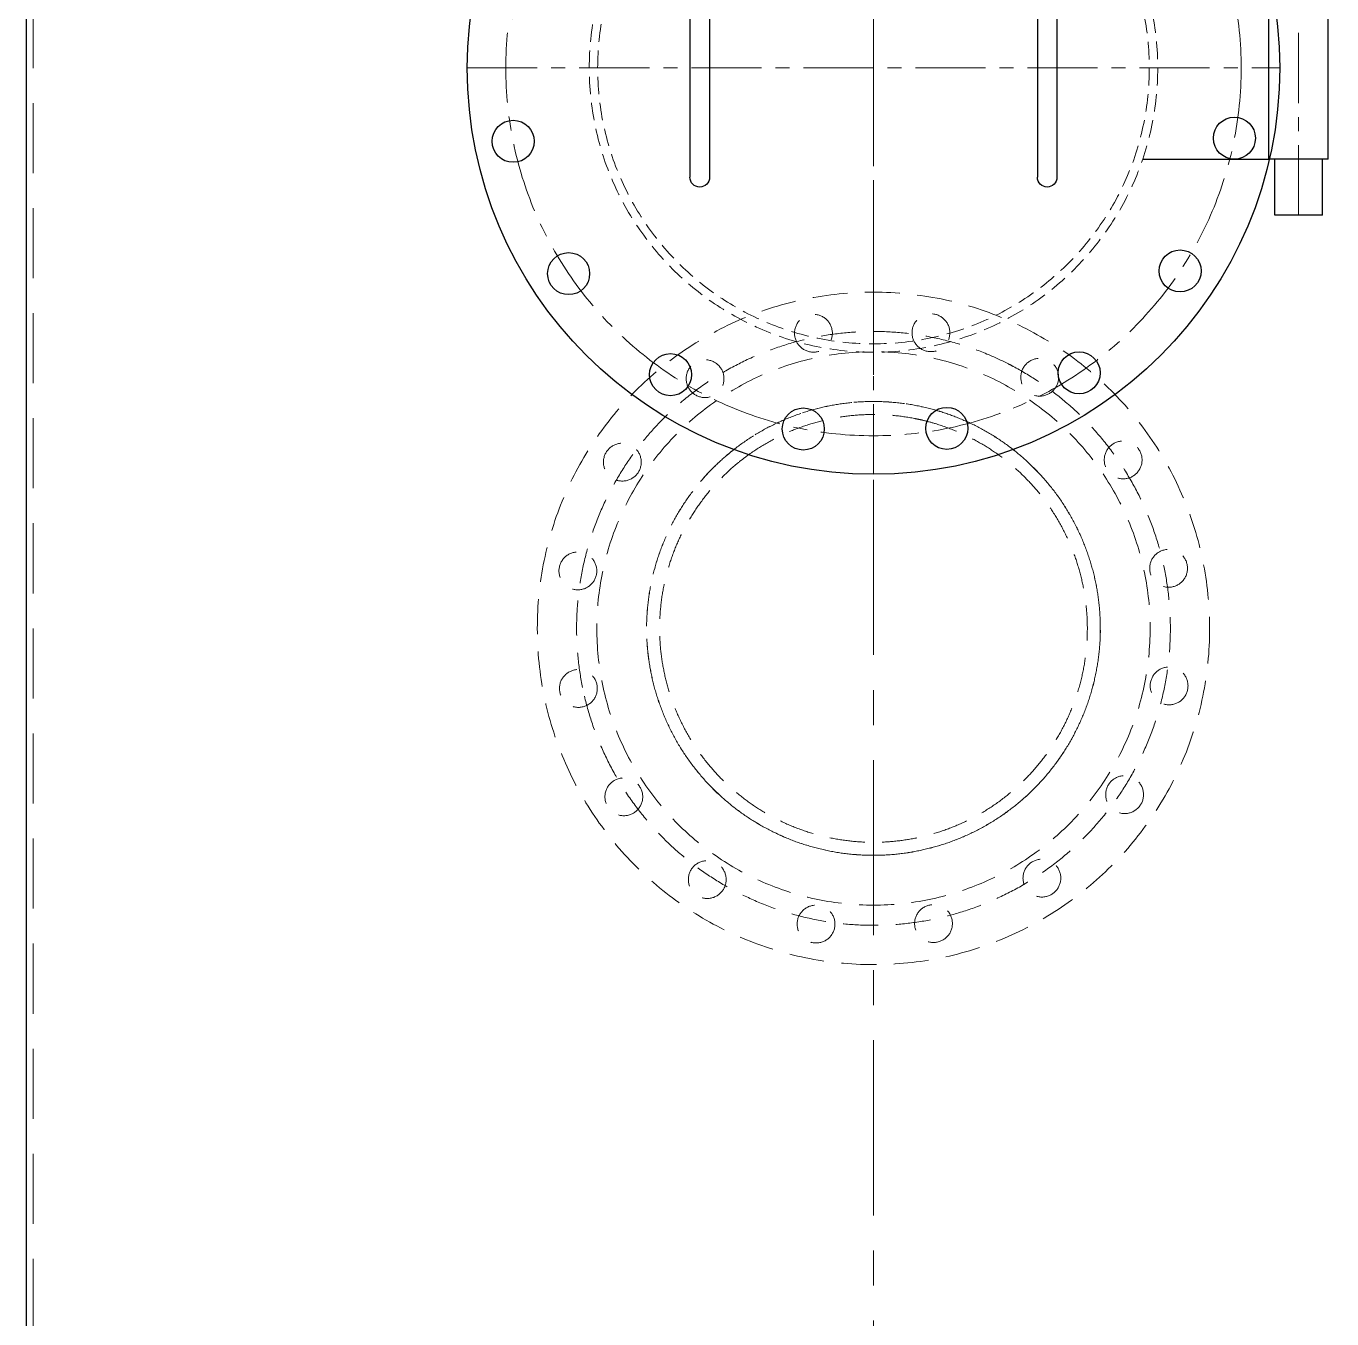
# Model space of a CAD drawing. Header units: millimetres. Extents: x -46397 to 283259, y -8690 to 23983.
# Drawn here: x 127143 to 128075, y 5959 to 6882 of the extents above; entities that cross this region are included whole.
import ezdxf

# ---------------------------------------------------------------- set-up
doc = ezdxf.new("R2010")
doc.units = ezdxf.units.MM
for name, pattern in [('CENTER', [2, 1.25, -0.25, 0.25, -0.25]), ('HIDDEN', [0.375, 0.25, -0.125]), ('HIDDENX2', [0.75, 0.5, -0.25])]:
    doc.linetypes.add(name, pattern=pattern)
for name, color, linetype, lineweight in [('DUONGCHINH', 7, 'Continuous', 25), ('DUONGDAM', 7, 'Continuous', 25), ('DUONGTAM', 1, 'CENTER', 0), ('Long_AM_Hidden', 4, 'HIDDEN', 9), ('Long_AM_Visible', 30, 'Continuous', 25), ('Long_Centerline', 1, 'CENTER', 9), ('ĐƯỜNG ĐẬM', 255, 'Continuous', 25)]:
    doc.layers.add(name, color=color, linetype=linetype, lineweight=lineweight)

# ---------------------------------------------------------------- blocks, each defined once
blk = doc.blocks.new('A$C3d023de0')
at = {"color": 3, "linetype": 'HIDDENX2', "lineweight": 0, "ltscale": 100, "extrusion": (0, 1, 0)}
blk.add_line((-600, 1954.61), (-600, 454.61), dxfattribs=at)
at = {"layer": 'DUONGCHINH', "color": 2, "ltscale": 10, "extrusion": (0, 1, 0)}
blk.add_line((-605, 1954.61), (-605, 454.61), dxfattribs=at)
at = {"layer": 'DUONGTAM', "ltscale": 100}
blk.add_line((0, 2310.63), (0, 100), dxfattribs=at)
blk = doc.blocks.new('*U1805')
at = {"layer": 'DUONGDAM'}
blk.add_circle((0, 0), 15, dxfattribs=at)
blk = doc.blocks.new('*U1806')
at = {"layer": 'ĐƯỜNG ĐẬM', "color": 0, "linetype": 'ByBlock', "lineweight": -2, "transparency": 16777216}
blk.add_blockref('*U1805', (178500.03, 989.03), dxfattribs=at)
for p, rotation in [((178399.58, 969.04), 22.5), ((178600.49, 969.04), 337.4999999999999), ((178314.42, 912.14), 45.00000000000001), ((178685.65, 912.14), 315), ((178257.51, 826.98), 67.5), ((178742.55, 826.98), 292.5000000000001), ((178237.53, 726.53), 90), ((178762.53, 726.53), 270), ((178257.51, 626.07), 112.5), ((178742.55, 626.07), 247.5), ((178314.42, 540.91), 135), ((178685.65, 540.91), 225), ((178399.58, 484.01), 157.5), ((178600.49, 484.01), 202.5000000000001), ((178500.03, 464.03), 180)]:
    blk.add_blockref('*U1805', p, dxfattribs=dict(at, rotation=rotation))
blk = doc.blocks.new('MH2.2')
at = {"layer": 'Long_AM_Hidden', "ltscale": 50}
for radius in [202.91, 196.91]:
    blk.add_circle((0, 0), radius, dxfattribs=at)
at = {"layer": 'Long_AM_Visible', "extrusion": (0, 1, 0)}
for p, q in [((-12.17, 461), (-12.17, 449.03)), ((-0.01, 461), (-12.17, 461)), ((12.15, 461), (-0.01, 461)), ((-0.01, 461), (-0.01, 449.34)), ((12.15, 461), (12.15, 449.34)), ((-12.16, 449.03), (-12.17, 449.03)), ((-12.16, 449.34), (0, 449.34)), ((-12.16, 437.7), (-12.16, 449.34)), ((0, 437.7), (0, 449.34)), ((0, 449.34), (12.16, 449.34)), ((12.16, 437.7), (12.16, 449.34)), ((-25.4, 434.09), (-28.22, 434.09)), ((18.42, 437.7), (-18.42, 437.7)), ((-18.42, 433.91), (-18.42, 437.7)), ((18.42, 433.91), (-18.42, 433.91)), ((-7, 433.91), (-7, 433.54)), ((7, 433.91), (7, 432.5)), ((18.42, 433.91), (18.42, 437.7)), ((7, 400.94), (7, 349.65)), ((-25.4, 398.09), (-28.22, 398.09)), ((-7.54, 399.85), (-23.37, 399.85)), ((-7, 399.9), (-7, 349.65)), ((-7, 349.65), (-7, 341.4)), ((7, 341.4), (7, 349.65)), ((-7, 341.4), (-7, 312.65)), ((7, 312.65), (7, 341.4)), ((-39.92, 301.37), (-38.12, 287.48)), ((-33.14, 307.52), (-19.5, 304.4)), ((33.14, 307.52), (19.5, 304.4)), ((39.92, 301.37), (38.12, 287.48)), ((-73.29, 295.19), (-70, 281.58)), ((73.29, 295.19), (70, 281.58)), ((-131.01, 78), (-131.01, -78)), ((-117.01, 78), (-117.01, -78)), ((116.99, 78), (116.99, -78)), ((130.99, 78), (130.99, -78)), ((324.56, 70), (282.36, 70)), ((282.36, 65), (282.36, 70)), ((324.56, 65), (324.56, 70)), ((324.56, 65), (282.36, 65)), ((324.56, 65), (282.36, 65)), ((282.36, -65), (282.36, 65)), ((324.56, -65), (324.56, 65)), ((192.22, -65.01), (282.36, -65)), ((324.56, -65), (282.36, -65)), ((286.46, -104.97), (286.46, -64.97)), ((320.46, -104.97), (320.46, -64.97)), ((320.46, -104.97), (286.46, -104.97))]:
    blk.add_line(p, q, dxfattribs=at)
at = {"layer": 'Long_AM_Visible'}
blk.add_line((282.36, 65), (192.22, 65), dxfattribs=at)
blk.add_lwpolyline([(-7, 474.83), (7, 474.83), (7, 461), (-7, 461)], close=True, dxfattribs=at)
for points in [[(320.16, 70), (320.16, 378.85, 0.414214), (265.46, 433.55), (-23.91, 433.55)], [(286.76, 70), (286.76, 378.85, 0.414214), (265.46, 400.15), (-23.37, 400.15)]]:
    blk.add_lwpolyline(points, format="xyb", dxfattribs=at)
blk.add_circle((0, 0), 290, dxfattribs=at)
at = {"layer": 'Long_AM_Visible', "extrusion": (1.22465e-16, 0, -1)}
for centre, radius, start, end in [((0, 299.94), 34, 12.88509, 78.11884), ((0, 299.94), 34, 101.88116, 167.11491), ((0, 312.65), 7, 180, 0), ((0, -7.56), 311.5, 76.39104, 82.63757), ((40.94, 309.3), 22, 192.88509, 262.63757), ((-40.94, 309.3), 22, 277.36243, 347.11491), ((0, -7.56), 311.5, 97.36243, 103.60896), ((124.01, -78), 7, 270, 0), ((124.01, -78), 7, 180, 270), ((-123.99, -78), 7, 270, 0), ((-123.99, -78), 7, 180, 270)]:
    blk.add_arc(centre, radius, start, end, dxfattribs=at)
at = {"layer": 'Long_AM_Visible'}
for centre, radius, start, end in [((0, 299.94), 20, 110.48732, 167.11491), ((0, 299.94), 20, 12.88509, 69.51268), ((-40.94, 309.3), 8, 277.36243, 347.11491), ((40.94, 309.3), 8, 192.88509, 262.63757), ((0, -7.56), 297.5, 97.36243, 103.60896), ((0, -7.56), 297.5, 76.39104, 82.63757), ((-124.01, 78), 7, 90, 180), ((-124.01, 78), 7, 360, 90), ((123.99, 78), 7, 90, 180), ((123.99, 78), 7, 360, 90)]:
    blk.add_arc(centre, radius, start, end, dxfattribs=at)
for centre, major_axis, ratio, start_param, end_param in [((-28.22, 416.09), (0, -18), 0.34202, -4.712392, 1.570793), ((-25.4, 416.09), (0, 18), 0.34202, -0.436952, 0), ((-25.4, 416.09), (0, -17), 0.34202, 0.286133, 2.70464), ((265.31, 416.55), (-0.01, -17), 0.34202, 0.001492, 3.141767), ((-25.4, 416.09), (0, -18), 0.34202, 0, 0.436952), ((303.46, 378.85), (17, -0.01), 0.34202, 0.000178, 3.141767), ((0, 341.4), (7, 0), 0.916548, 0, 3.141593)]:
    blk.add_ellipse(centre, major_axis=major_axis, ratio=ratio, start_param=start_param, end_param=end_param, dxfattribs=at)
for points, knots in [([(7, 433.55), (7.19, 433.58), (7.36, 433.59), (7.67, 433.59), (7.8, 433.57), (7.96, 433.47), (7.99, 433.4), (7.94, 433.22), (7.86, 433.11), (7.61, 432.87), (7.43, 432.75), (7.01, 432.5), (6.75, 432.37), (6.14, 432.12), (5.79, 432), (5, 431.81), (4.57, 431.73), (3.67, 431.62), (3.19, 431.59), (2.23, 431.59), (1.72, 431.62), (0.67, 431.73), (0.13, 431.81), (-0.93, 432), (-1.46, 432.12), (-2.47, 432.37), (-2.96, 432.5), (-3.86, 432.75), (-4.3, 432.87), (-5.15, 433.11), (-5.55, 433.22), (-6.27, 433.4), (-6.59, 433.47), (-7.14, 433.57), (-7.37, 433.59), (-7.54, 433.59), (-7.54, 433.59), (-7.54, 433.59)], [11.095451, 11.095451, 11.095451, 11.095451, 12.26863, 12.26863, 13.80062, 13.80062, 15.332609, 15.332609, 16.864598, 16.864598, 18.396588, 18.396588, 19.931756, 19.931756, 21.466924, 21.466924, 23.002092, 23.002092, 24.53726, 24.53726, 26.072427, 26.072427, 27.607593, 27.607593, 29.142759, 29.142759, 30.677925, 30.677925, 32.209911, 32.209911, 33.741896, 33.741896, 35.273881, 35.273881, 36.805867, 36.805867, 36.805924, 36.805924, 36.805924, 36.805924]), ([(-7.54, 399.85), (-7.37, 399.85), (-7.14, 399.87), (-6.59, 399.97), (-6.27, 400.04), (-5.55, 400.22), (-5.15, 400.33), (-4.3, 400.57), (-3.86, 400.7), (-2.96, 400.94), (-2.47, 401.07), (-1.46, 401.32), (-0.93, 401.44), (0.13, 401.64), (0.67, 401.72), (1.72, 401.82), (2.23, 401.85), (3.19, 401.85), (3.67, 401.82), (4.57, 401.72), (5, 401.64), (5.79, 401.44), (6.14, 401.32), (6.75, 401.07), (7.01, 400.94), (7.43, 400.7), (7.61, 400.57), (7.86, 400.33), (7.94, 400.22), (7.99, 400.04), (7.96, 399.97), (7.8, 399.87), (7.67, 399.85), (7.36, 399.85), (7.19, 399.86), (7, 399.89)], [12.268687, 12.268687, 12.268687, 12.268687, 13.800618, 13.800618, 15.332605, 15.332605, 16.864593, 16.864593, 18.39658, 18.39658, 19.93175, 19.93175, 21.46692, 21.46692, 23.00209, 23.00209, 24.53726, 24.53726, 26.072425, 26.072425, 27.607589, 27.607589, 29.142754, 29.142754, 30.677918, 30.677918, 32.209905, 32.209905, 33.741892, 33.741892, 35.273879, 35.273879, 36.805867, 36.805867, 37.979046, 37.979046, 37.979046, 37.979046]), ([(-7, 349.65), (-7, 349.66), (-7, 349.66), (-6.99, 349.7), (-6.83, 349.74), (-6.22, 349.82), (-5.77, 349.86), (-4.63, 349.94), (-3.92, 349.98), (-2.52, 350.03), (-1.86, 350.05), (-0.91, 350.06), (-0.63, 350.06), (-0.12, 350.07), (0.11, 350.07), (0.62, 350.06), (0.91, 350.06), (1.94, 350.05), (2.67, 350.03), (4.13, 349.97), (4.84, 349.93), (5.88, 349.85), (6.25, 349.81), (6.83, 349.74), (6.99, 349.7), (7, 349.66), (7, 349.66), (7, 349.65)], [-0.054975, -0.054975, -0.054975, -0.054975, 0, 0, 2.554471, 2.554471, 5.077984, 5.077984, 7.725002, 7.725002, 9.779262, 9.779262, 10.631761, 10.631761, 11.308933, 11.308933, 12.17025, 12.17025, 14.458294, 14.458294, 17.184717, 17.184717, 19.377883, 19.377883, 21.950056, 21.950056, 22.005031, 22.005031, 22.005031, 22.005031])]:
    blk.add_open_spline(points, degree=3, knots=knots, dxfattribs=at)
at = {"layer": 'Long_Centerline', "ltscale": 40}
for p, q in [((0, -290), (0, 290)), ((-290, 0), (290, 0))]:
    blk.add_line(p, q, dxfattribs=at)
blk.add_lwpolyline([(303.46, -105), (303.46, 378.85, 0.414214), (265.46, 416.85), (-28.22, 416.85)], format="xyb", dxfattribs=at)
blk.add_circle((0, 0), 262.5, dxfattribs=at)
at = {"layer": 'ĐƯỜNG ĐẬM', "ltscale": 100, "extrusion": (0, 1, 0)}
blk.add_line((282.36, -64.97), (282.36, 64.97), dxfattribs=at)
at = {"layer": 'ĐƯỜNG ĐẬM', "ltscale": 100, "rotation": 11.5}
blk.add_blockref('*U1806', (-174771.75, -36299.12), dxfattribs=at)
blk = doc.blocks.new('q kjekjas ad')
at = {"color": 1, "linetype": 'HIDDENX2', "lineweight": 0, "ltscale": 50}
for centre, radius in [((-5000, 1204.61), 240), ((-4881.33, 1383.9), 13.5), ((-5179.29, 1323.28), 13.5), ((-4821.76, 1324.84), 13.5), ((-5211.05, 1245.64), 13.5), ((-4789.32, 1247.48), 13.5), ((-5210.68, 1161.75), 13.5), ((-4788.95, 1163.59), 13.5), ((-5178.24, 1084.39), 13.5), ((-4820.71, 1085.95), 13.5), ((-5118.67, 1025.33), 13.5), ((-4879.77, 1026.37), 13.5), ((-5041.02, 993.56), 13.5), ((-4957.14, 993.93), 13.5)]:
    blk.add_circle(centre, radius, dxfattribs=at)
at = {"color": 1, "linetype": 'HIDDENX2', "lineweight": 0, "ltscale": 50, "extrusion": (0, 0, -1)}
for centre, radius in [((5042.86, 1415.3), 13.5), ((4958.98, 1415.66), 13.5), ((5000, 1204.61), 197.5), ((5120.23, 1382.86), 13.5)]:
    blk.add_circle(centre, radius, dxfattribs=at)
at = {"color": 1, "linetype": 'HIDDENX2', "lineweight": 0, "ltscale": 50}
for points, knots in [([(-5164.01, 1338.87), (-5159.97, 1343.8), (-5155.67, 1348.6), (-5146.25, 1358.18), (-5141.09, 1362.93), (-5130.3, 1371.93), (-5124.65, 1376.18), (-5112.96, 1384.1), (-5106.9, 1387.77), (-5094.48, 1394.47), (-5088.11, 1397.51), (-5075.19, 1402.9), (-5068.63, 1405.26), (-5055.45, 1409.3), (-5048.83, 1410.97), (-5035.68, 1413.65), (-5028.93, 1414.69), (-5015.23, 1416.13), (-5008.27, 1416.52), (-4994.26, 1416.6), (-4987.22, 1416.3), (-4973.16, 1414.98), (-4966.15, 1413.96), (-4952.29, 1411.25), (-4945.44, 1409.54), (-4931.98, 1405.48), (-4925.38, 1403.12), (-4913.74, 1398.3), (-4908.64, 1395.94), (-4903.68, 1393.41)], [182.664345, 182.664345, 182.664345, 182.664345, 201.4945, 201.4945, 221.634718, 221.634718, 241.774936, 241.774936, 261.915155, 261.915155, 282.055373, 282.055373, 302.195592, 302.195592, 322.33581, 322.33581, 342.476028, 342.476028, 362.616247, 362.616247, 382.756465, 382.756465, 402.896684, 402.896684, 423.036902, 423.036902, 443.17712, 443.17712, 459.575385, 459.575385, 459.575385, 459.575385]), ([(-4903.68, 1393.41), (-4902.55, 1392.84), (-4901.43, 1392.25), (-4894.3, 1388.45), (-4888.53, 1385), (-4877.5, 1377.71), (-4872.07, 1373.74), (-4861.48, 1365.18), (-4856.33, 1360.59), (-4846.43, 1350.85), (-4841.68, 1345.7), (-4832.68, 1334.91), (-4828.43, 1329.26), (-4820.52, 1317.57), (-4816.85, 1311.52), (-4810.14, 1299.1), (-4807.11, 1292.73), (-4801.71, 1279.81), (-4799.35, 1273.25), (-4795.32, 1260.07), (-4793.64, 1253.45), (-4790.97, 1240.29), (-4789.92, 1233.54), (-4788.48, 1219.83), (-4788.1, 1212.87), (-4788.01, 1198.87), (-4788.32, 1191.82), (-4789.64, 1177.77), (-4790.65, 1170.76), (-4793.37, 1156.91), (-4795.07, 1150.05), (-4799.14, 1136.6), (-4801.49, 1130.01), (-4806.8, 1117.17), (-4809.75, 1110.94), (-4816.16, 1098.92), (-4819.61, 1093.14), (-4826.9, 1082.12), (-4830.87, 1076.69), (-4839.43, 1066.1), (-4844.02, 1060.95), (-4853.75, 1051.05), (-4858.91, 1046.3), (-4869.7, 1037.3), (-4875.35, 1033.05), (-4887.04, 1025.13), (-4893.1, 1021.46), (-4905.52, 1014.75), (-4911.89, 1011.72), (-4924.81, 1006.33), (-4931.37, 1003.96), (-4944.55, 999.93), (-4951.17, 998.26), (-4964.32, 995.58), (-4971.07, 994.54), (-4984.77, 993.1), (-4991.73, 992.71), (-5005.74, 992.63), (-5012.78, 992.93), (-5026.84, 994.25), (-5033.85, 995.27), (-5047.71, 997.98), (-5054.56, 999.69), (-5068.02, 1003.75), (-5074.62, 1006.11), (-5087.45, 1011.42), (-5093.68, 1014.37), (-5105.7, 1020.77), (-5111.47, 1024.23), (-5122.5, 1031.52), (-5127.93, 1035.49), (-5138.52, 1044.05), (-5143.67, 1048.64), (-5153.57, 1058.37), (-5158.32, 1063.52), (-5167.32, 1074.32), (-5171.57, 1079.96), (-5179.48, 1091.66), (-5183.15, 1097.71), (-5189.86, 1110.13), (-5192.89, 1116.49), (-5198.29, 1129.42), (-5200.65, 1135.97), (-5204.68, 1149.15), (-5206.36, 1155.78), (-5207.7, 1162.36)], [459.575385, 459.575385, 459.575385, 459.575385, 463.317339, 463.317339, 483.457557, 483.457557, 503.609315, 503.609315, 523.761073, 523.761073, 543.912831, 543.912831, 564.064589, 564.064589, 584.216346, 584.216346, 604.368104, 604.368104, 624.519862, 624.519862, 644.67162, 644.67162, 664.823378, 664.823378, 684.975136, 684.975136, 705.126893, 705.126893, 725.278651, 725.278651, 745.430409, 745.430409, 765.582167, 765.582167, 785.733925, 785.733925, 805.885683, 805.885683, 826.025901, 826.025901, 846.166119, 846.166119, 866.306338, 866.306338, 886.446556, 886.446556, 906.586775, 906.586775, 926.726993, 926.726993, 946.867211, 946.867211, 967.00743, 967.00743, 987.147648, 987.147648, 1007.287867, 1007.287867, 1027.428085, 1027.428085, 1047.568303, 1047.568303, 1067.708522, 1067.708522, 1087.84874, 1087.84874, 1107.988959, 1107.988959, 1128.129177, 1128.129177, 1148.280935, 1148.280935, 1168.432693, 1168.432693, 1188.584451, 1188.584451, 1208.736208, 1208.736208, 1228.887966, 1228.887966, 1249.039724, 1249.039724, 1269.191482, 1269.191482, 1289.34324, 1289.34324, 1289.34324, 1289.34324]), ([(-4952.21, 1359.38), (-4952.56, 1359.49), (-4952.91, 1359.6), (-4958.4, 1361.25), (-4963.65, 1362.55), (-4974.24, 1364.62), (-4979.6, 1365.39), (-4990.33, 1366.39), (-4995.71, 1366.62), (-5006.39, 1366.55), (-5011.7, 1366.25), (-5022.15, 1365.16), (-5027.28, 1364.36), (-5037.3, 1362.32), (-5042.34, 1361.05), (-5052.39, 1357.98), (-5057.39, 1356.18), (-5067.25, 1352.07), (-5072.11, 1349.76), (-5081.6, 1344.64), (-5086.23, 1341.84), (-5095.17, 1335.79), (-5099.49, 1332.55), (-5104.39, 1328.47), (-5105.15, 1327.83), (-5105.9, 1327.18)], [658.358309, 658.358309, 658.358309, 658.358309, 659.398278, 659.398278, 674.731533, 674.731533, 690.064788, 690.064788, 705.398044, 705.398044, 720.731299, 720.731299, 736.064554, 736.064554, 751.397809, 751.397809, 766.731065, 766.731065, 782.06432, 782.06432, 797.397575, 797.397575, 812.73083, 812.73083, 815.569093, 815.569093, 815.569093, 815.569093]), ([(-5105.86, 1327.17), (-5105.12, 1327.82), (-5104.37, 1328.45), (-5099.48, 1332.52), (-5095.16, 1335.77), (-5086.22, 1341.81), (-5081.59, 1344.62), (-5072.1, 1349.73), (-5067.24, 1352.04), (-5057.38, 1356.15), (-5052.38, 1357.95), (-5042.34, 1361.02), (-5037.3, 1362.29), (-5027.28, 1364.33), (-5022.14, 1365.13), (-5011.7, 1366.23), (-5006.39, 1366.53), (-4995.71, 1366.6), (-4990.33, 1366.37), (-4979.6, 1365.36), (-4974.25, 1364.59), (-4963.65, 1362.53), (-4958.41, 1361.22), (-4952.92, 1359.57), (-4952.58, 1359.47), (-4952.24, 1359.36)], [165.864725, 165.864725, 165.864725, 165.864725, 168.67502, 168.67502, 184.006972, 184.006972, 199.338924, 199.338924, 214.670877, 214.670877, 230.002829, 230.002829, 245.334781, 245.334781, 260.666733, 260.666733, 275.998686, 275.998686, 291.330638, 291.330638, 306.66259, 306.66259, 321.994542, 321.994542, 323.006675, 323.006675, 323.006675, 323.006675]), ([(-5158.73, 1172.32), (-5157.71, 1167.31), (-5156.43, 1162.27), (-5153.36, 1152.22), (-5151.56, 1147.22), (-5147.45, 1137.36), (-5145.14, 1132.5), (-5140.03, 1123.01), (-5137.22, 1118.38), (-5131.18, 1109.44), (-5127.93, 1105.12), (-5121.05, 1096.86), (-5117.42, 1092.91), (-5109.85, 1085.45), (-5105.9, 1081.94), (-5097.79, 1075.38), (-5093.63, 1072.34), (-5085.18, 1066.75), (-5080.75, 1064.1), (-5071.55, 1059.2), (-5066.77, 1056.94), (-5056.94, 1052.88), (-5051.89, 1051.08), (-5041.6, 1047.98), (-5036.35, 1046.68), (-5025.76, 1044.61), (-5020.4, 1043.84), (-5009.67, 1042.84), (-5004.29, 1042.61), (-4993.61, 1042.67), (-4988.3, 1042.97), (-4977.85, 1044.07), (-4972.72, 1044.87), (-4962.7, 1046.91), (-4957.66, 1048.18), (-4947.61, 1051.25), (-4942.61, 1053.05), (-4932.75, 1057.16), (-4927.89, 1059.47), (-4918.4, 1064.59), (-4913.77, 1067.39), (-4904.83, 1073.43), (-4900.51, 1076.68), (-4892.24, 1083.56), (-4888.3, 1087.19), (-4880.84, 1094.77), (-4877.32, 1098.72), (-4870.77, 1106.82), (-4867.72, 1110.99), (-4862.13, 1119.44), (-4859.49, 1123.87), (-4854.59, 1133.07), (-4852.33, 1137.85), (-4848.27, 1147.67), (-4846.46, 1152.72), (-4843.36, 1163.02), (-4842.06, 1168.26), (-4839.99, 1178.86), (-4839.22, 1184.21), (-4838.22, 1194.95), (-4837.99, 1200.32), (-4838.06, 1211.01), (-4838.36, 1216.31), (-4839.46, 1226.76), (-4840.25, 1231.9), (-4842.29, 1241.92), (-4843.57, 1246.96), (-4846.64, 1257), (-4848.44, 1262.01), (-4852.55, 1271.87), (-4854.86, 1276.73), (-4859.97, 1286.22), (-4862.78, 1290.84), (-4868.82, 1299.79), (-4872.07, 1304.11), (-4878.95, 1312.37), (-4882.58, 1316.32), (-4890.15, 1323.77), (-4894.1, 1327.29), (-4902.21, 1333.85), (-4906.37, 1336.89), (-4914.82, 1342.48), (-4919.25, 1345.13), (-4928.45, 1350.03), (-4933.23, 1352.29), (-4942.72, 1356.21), (-4947.42, 1357.9), (-4952.21, 1359.38)], [0, 0, 0, 0, 15.336101, 15.336101, 30.672202, 30.672202, 46.008304, 46.008304, 61.344405, 61.344405, 76.680506, 76.680506, 92.016607, 92.016607, 107.352708, 107.352708, 122.688809, 122.688809, 138.022065, 138.022065, 153.35532, 153.35532, 168.688575, 168.688575, 184.02183, 184.02183, 199.355086, 199.355086, 214.688341, 214.688341, 230.021596, 230.021596, 245.354851, 245.354851, 260.688107, 260.688107, 276.021362, 276.021362, 291.354617, 291.354617, 306.687872, 306.687872, 322.021128, 322.021128, 337.354383, 337.354383, 352.687638, 352.687638, 368.020893, 368.020893, 383.356994, 383.356994, 398.693096, 398.693096, 414.029197, 414.029197, 429.365298, 429.365298, 444.701399, 444.701399, 460.0375, 460.0375, 475.373602, 475.373602, 490.709703, 490.709703, 506.045804, 506.045804, 521.381905, 521.381905, 536.718006, 536.718006, 552.054107, 552.054107, 567.390209, 567.390209, 582.72631, 582.72631, 598.062411, 598.062411, 613.398512, 613.398512, 628.731767, 628.731767, 644.065023, 644.065023, 658.358309, 658.358309, 658.358309, 658.358309]), ([(-4952.24, 1359.36), (-4947.45, 1357.88), (-4942.74, 1356.19), (-4933.24, 1352.26), (-4928.47, 1350), (-4919.26, 1345.1), (-4914.84, 1342.46), (-4906.39, 1336.87), (-4902.23, 1333.82), (-4894.12, 1327.27), (-4890.17, 1323.75), (-4882.6, 1316.3), (-4878.97, 1312.35), (-4872.09, 1304.09), (-4868.84, 1299.77), (-4862.8, 1290.83), (-4860, 1286.2), (-4854.89, 1276.72), (-4852.57, 1271.86), (-4848.46, 1262), (-4846.67, 1257), (-4843.59, 1246.95), (-4842.32, 1241.91), (-4840.28, 1231.89), (-4839.48, 1226.75), (-4838.39, 1216.31), (-4838.09, 1211), (-4838.02, 1200.32), (-4838.25, 1194.94), (-4839.25, 1184.21), (-4840.02, 1178.86), (-4842.09, 1168.27), (-4843.39, 1163.02), (-4846.49, 1152.73), (-4848.29, 1147.68), (-4852.35, 1137.86), (-4854.61, 1133.08), (-4859.51, 1123.88), (-4862.16, 1119.45), (-4867.75, 1111.01), (-4870.79, 1106.84), (-4877.34, 1098.73), (-4880.86, 1094.79), (-4888.32, 1087.22), (-4892.26, 1083.58), (-4900.52, 1076.7), (-4904.84, 1073.46), (-4913.78, 1067.41), (-4918.41, 1064.61), (-4927.9, 1059.5), (-4932.76, 1057.19), (-4942.62, 1053.08), (-4947.62, 1051.28), (-4957.66, 1048.21), (-4962.7, 1046.93), (-4972.72, 1044.9), (-4977.86, 1044.1), (-4988.3, 1043), (-4993.61, 1042.7), (-5004.29, 1042.63), (-5009.67, 1042.86), (-5020.4, 1043.86), (-5025.75, 1044.63), (-5036.35, 1046.7), (-5041.59, 1048), (-5051.88, 1051.11), (-5056.93, 1052.91), (-5066.76, 1056.97), (-5071.53, 1059.23), (-5080.74, 1064.13), (-5085.16, 1066.77), (-5093.61, 1072.36), (-5097.77, 1075.4), (-5105.88, 1081.96), (-5109.83, 1085.47), (-5117.4, 1092.93), (-5121.03, 1096.87), (-5127.91, 1105.14), (-5131.16, 1109.46), (-5137.2, 1118.4), (-5140, 1123.02), (-5145.11, 1132.51), (-5147.43, 1137.37), (-5151.54, 1147.23), (-5153.33, 1152.23), (-5156.41, 1162.28), (-5157.68, 1167.32), (-5158.7, 1172.33)], [323.006675, 323.006675, 323.006675, 323.006675, 337.326495, 337.326495, 352.658447, 352.658447, 367.990399, 367.990399, 383.325294, 383.325294, 398.66019, 398.66019, 413.995085, 413.995085, 429.329981, 429.329981, 444.664876, 444.664876, 459.999771, 459.999771, 475.334667, 475.334667, 490.669562, 490.669562, 506.004458, 506.004458, 521.339353, 521.339353, 536.674248, 536.674248, 552.009144, 552.009144, 567.344039, 567.344039, 582.678934, 582.678934, 598.01383, 598.01383, 613.348725, 613.348725, 628.680678, 628.680678, 644.01263, 644.01263, 659.344582, 659.344582, 674.676534, 674.676534, 690.008486, 690.008486, 705.340439, 705.340439, 720.672391, 720.672391, 736.004343, 736.004343, 751.336295, 751.336295, 766.668248, 766.668248, 782.0002, 782.0002, 797.332152, 797.332152, 812.664104, 812.664104, 827.996057, 827.996057, 843.328009, 843.328009, 858.659961, 858.659961, 873.994857, 873.994857, 889.329752, 889.329752, 904.664647, 904.664647, 919.999543, 919.999543, 935.334438, 935.334438, 950.669333, 950.669333, 966.004229, 966.004229, 981.339124, 981.339124, 981.339124, 981.339124]), ([(-4964.41, 1353.09), (-4961.57, 1352.41), (-4958.74, 1351.64), (-4951.1, 1349.34), (-4946.34, 1347.64), (-4937.07, 1343.81), (-4932.57, 1341.68), (-4923.89, 1337.06), (-4919.71, 1334.57), (-4911.75, 1329.3), (-4907.82, 1326.43), (-4900.17, 1320.24), (-4896.45, 1316.93), (-4889.31, 1309.9), (-4885.89, 1306.18), (-4879.4, 1298.39), (-4876.34, 1294.31), (-4870.65, 1285.88), (-4868.01, 1281.52), (-4863.19, 1272.58), (-4861.01, 1267.99), (-4857.13, 1258.7), (-4855.44, 1253.99), (-4852.55, 1244.52), (-4851.35, 1239.77), (-4849.42, 1230.33), (-4848.67, 1225.49), (-4847.64, 1215.65), (-4847.36, 1210.65), (-4847.29, 1200.58), (-4847.51, 1195.51), (-4848.45, 1185.4), (-4849.17, 1180.35), (-4851.12, 1170.36), (-4852.35, 1165.42), (-4855.27, 1155.71), (-4856.97, 1150.95), (-4860.8, 1141.69), (-4862.93, 1137.18), (-4867.55, 1128.5), (-4870.05, 1124.33), (-4875.32, 1116.36), (-4878.19, 1112.43), (-4884.37, 1104.79), (-4887.68, 1101.07), (-4894.72, 1093.93), (-4898.44, 1090.5), (-4906.23, 1084.02), (-4910.3, 1080.96), (-4918.73, 1075.26), (-4923.1, 1072.62), (-4932.04, 1067.8), (-4936.62, 1065.62), (-4945.91, 1061.75), (-4950.63, 1060.05), (-4960.09, 1057.16), (-4964.84, 1055.96), (-4974.28, 1054.04), (-4979.12, 1053.29), (-4988.96, 1052.25), (-4993.96, 1051.97), (-5004.03, 1051.9), (-5009.1, 1052.12), (-5019.22, 1053.06), (-5024.26, 1053.79), (-5034.25, 1055.74), (-5039.2, 1056.96), (-5048.9, 1059.89), (-5053.66, 1061.59), (-5062.93, 1065.42), (-5067.43, 1067.54), (-5076.11, 1072.17), (-5080.29, 1074.66), (-5088.25, 1079.93), (-5092.18, 1082.8), (-5099.83, 1088.99), (-5103.55, 1092.3), (-5110.69, 1099.33), (-5114.11, 1103.05), (-5120.6, 1110.84), (-5123.66, 1114.92), (-5129.35, 1123.35), (-5131.99, 1127.71), (-5136.81, 1136.65), (-5138.99, 1141.23), (-5142.87, 1150.53), (-5144.56, 1155.24), (-5147.45, 1164.7), (-5148.65, 1169.46), (-5149.61, 1174.17)], [295.066002, 295.066002, 295.066002, 295.066002, 303.377901, 303.377901, 317.823639, 317.823639, 332.269378, 332.269378, 346.715117, 346.715117, 361.163029, 361.163029, 375.610941, 375.610941, 390.058853, 390.058853, 404.506765, 404.506765, 418.954677, 418.954677, 433.402589, 433.402589, 447.850501, 447.850501, 462.298413, 462.298413, 476.746325, 476.746325, 491.194237, 491.194237, 505.642149, 505.642149, 520.090061, 520.090061, 534.537973, 534.537973, 548.985885, 548.985885, 563.433797, 563.433797, 577.881709, 577.881709, 592.327447, 592.327447, 606.773186, 606.773186, 621.218925, 621.218925, 635.664664, 635.664664, 650.110403, 650.110403, 664.556142, 664.556142, 679.00188, 679.00188, 693.447619, 693.447619, 707.893358, 707.893358, 722.339097, 722.339097, 736.784836, 736.784836, 751.230575, 751.230575, 765.676313, 765.676313, 780.122052, 780.122052, 794.567791, 794.567791, 809.01353, 809.01353, 823.461442, 823.461442, 837.909354, 837.909354, 852.357266, 852.357266, 866.805178, 866.805178, 881.25309, 881.25309, 895.701002, 895.701002, 910.148914, 910.148914, 924.596826, 924.596826, 924.596826, 924.596826]), ([(-5092.2, 1326.31), (-5090.01, 1327.97), (-5087.77, 1329.58), (-5081.27, 1333.97), (-5076.9, 1336.61), (-5067.96, 1341.43), (-5063.38, 1343.61), (-5054.09, 1347.48), (-5049.37, 1349.18), (-5039.91, 1352.07), (-5035.16, 1353.27), (-5025.72, 1355.19), (-5020.88, 1355.94), (-5011.04, 1356.98), (-5006.04, 1357.26), (-4995.97, 1357.32), (-4990.9, 1357.11), (-4980.78, 1356.17), (-4975.74, 1355.44), (-4968.62, 1354.05), (-4966.51, 1353.59), (-4964.41, 1353.09)], [165.544997, 165.544997, 165.544997, 165.544997, 173.366251, 173.366251, 187.81199, 187.81199, 202.257729, 202.257729, 216.703468, 216.703468, 231.149206, 231.149206, 245.594945, 245.594945, 260.040684, 260.040684, 274.486423, 274.486423, 288.932162, 288.932162, 295.066002, 295.066002, 295.066002, 295.066002]), ([(-5207.7, 1162.36), (-5209.03, 1168.94), (-5210.08, 1175.69), (-5211.52, 1189.4), (-5211.9, 1196.36), (-5211.99, 1210.36), (-5211.68, 1217.41), (-5210.36, 1231.46), (-5209.35, 1238.46), (-5206.63, 1252.32), (-5204.93, 1259.17), (-5200.86, 1272.63), (-5198.51, 1279.22), (-5193.2, 1292.06), (-5190.25, 1298.29), (-5183.84, 1310.31), (-5180.39, 1316.09), (-5173.1, 1327.11), (-5169.13, 1332.54), (-5164.57, 1338.18), (-5164.29, 1338.52), (-5164.01, 1338.87)], [0, 0, 0, 0, 20.151758, 20.151758, 40.303516, 40.303516, 60.455274, 60.455274, 80.607031, 80.607031, 100.758789, 100.758789, 120.910547, 120.910547, 141.062305, 141.062305, 161.214063, 161.214063, 181.354281, 181.354281, 182.664345, 182.664345, 182.664345, 182.664345]), ([(-5105.9, 1327.18), (-5109.21, 1324.32), (-5112.39, 1321.33), (-5119.16, 1314.46), (-5122.68, 1310.51), (-5129.23, 1302.4), (-5132.28, 1298.24), (-5137.87, 1289.79), (-5140.51, 1285.36), (-5145.41, 1276.16), (-5147.67, 1271.38), (-5151.73, 1261.56), (-5153.54, 1256.5), (-5156.64, 1246.21), (-5157.94, 1240.97), (-5160.01, 1230.37), (-5160.78, 1225.02), (-5161.78, 1214.28), (-5162.01, 1208.91), (-5161.94, 1198.22), (-5161.64, 1192.92), (-5160.54, 1182.47), (-5159.75, 1177.33), (-5158.73, 1172.32)], [815.569093, 815.569093, 815.569093, 815.569093, 828.064086, 828.064086, 843.397341, 843.397341, 858.730596, 858.730596, 874.066697, 874.066697, 889.402798, 889.402798, 904.7389, 904.7389, 920.075001, 920.075001, 935.411102, 935.411102, 950.747203, 950.747203, 966.083304, 966.083304, 981.419405, 981.419405, 981.419405, 981.419405]), ([(-5158.7, 1172.33), (-5159.72, 1177.34), (-5160.52, 1182.47), (-5161.61, 1192.92), (-5161.91, 1198.23), (-5161.98, 1208.91), (-5161.75, 1214.28), (-5160.75, 1225.02), (-5159.98, 1230.37), (-5157.91, 1240.96), (-5156.61, 1246.2), (-5153.51, 1256.5), (-5151.71, 1261.55), (-5147.65, 1271.37), (-5145.39, 1276.15), (-5140.49, 1285.35), (-5137.84, 1289.78), (-5132.25, 1298.22), (-5129.21, 1302.39), (-5122.66, 1310.49), (-5119.14, 1314.44), (-5112.37, 1321.32), (-5109.18, 1324.31), (-5105.86, 1327.17)], [0, 0, 0, 0, 15.334895, 15.334895, 30.669791, 30.669791, 46.004686, 46.004686, 61.339582, 61.339582, 76.674477, 76.674477, 92.009372, 92.009372, 107.344268, 107.344268, 122.679163, 122.679163, 138.011115, 138.011115, 153.343068, 153.343068, 165.864725, 165.864725, 165.864725, 165.864725]), ([(-5149.61, 1174.17), (-5150.58, 1178.89), (-5151.33, 1183.74), (-5152.36, 1193.58), (-5152.64, 1198.58), (-5152.71, 1208.65), (-5152.49, 1213.72), (-5151.55, 1223.83), (-5150.83, 1228.88), (-5148.88, 1238.87), (-5147.65, 1243.81), (-5144.73, 1253.52), (-5143.03, 1258.28), (-5139.2, 1267.54), (-5137.07, 1272.05), (-5132.45, 1280.73), (-5129.95, 1284.9), (-5124.68, 1292.87), (-5121.81, 1296.79), (-5115.63, 1304.44), (-5112.32, 1308.16), (-5105.28, 1315.3), (-5101.56, 1318.73), (-5095.88, 1323.46), (-5094.06, 1324.91), (-5092.2, 1326.31)], [0, 0, 0, 0, 14.447912, 14.447912, 28.895824, 28.895824, 43.343736, 43.343736, 57.791648, 57.791648, 72.23956, 72.23956, 86.687472, 86.687472, 101.135384, 101.135384, 115.583296, 115.583296, 130.029035, 130.029035, 144.474773, 144.474773, 158.920512, 158.920512, 165.544997, 165.544997, 165.544997, 165.544997])]:
    blk.add_open_spline(points, degree=3, knots=knots, dxfattribs=at)
blk.add_blockref('MH2.2', (-5000, 1604.62))

msp = doc.modelspace()

# ---------------------------------------------------------------- block references
for name, p in [('q kjekjas ad', (132748.11, 5247.61, -1.5)), ('A$C3d023de0', (127748.16, 5247.61, -1.5))]:
    msp.add_blockref(name, p)

doc.saveas('drawing.dxf')
